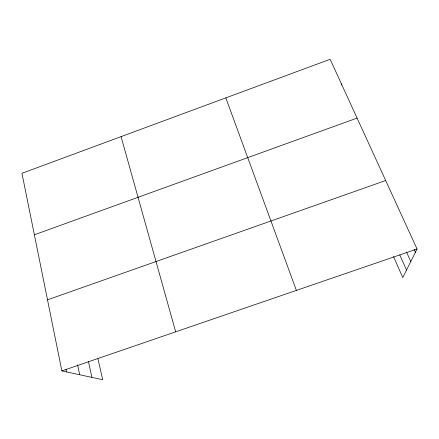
<?xml version="1.0" encoding="UTF-8"?>
<svg xmlns="http://www.w3.org/2000/svg" width="439" height="439" viewBox="0 0 439 439"><rect width="100%" height="100%" fill="white"/><g stroke="black" fill="none" stroke-linecap="round" stroke-linejoin="round"><path stroke-width="0.66" d="M341.35 85.095L341.399 83.849M97.93 358.69L102.688 379.713L61.872 370.9L21.95 173.295L330.144 59.287L417.05 248.99L402.766 277.569L393.514 256.541M34.374 234.783L357.088 118.091M47.511 299.826L385.683 180.522M61.872 370.9L417.05 248.99M414.07 249.319L415.415 252.266M406.492 251.948L410.794 261.507M399.792 254.933L406.519 270.062M225.822 97.881L296.385 290.404M121.071 136.628L175.677 331.84M88.387 361.341L91.91 377.386M77.577 364.869L79.673 374.747M65.987 369.309L66.519 371.904"/></g></svg>
